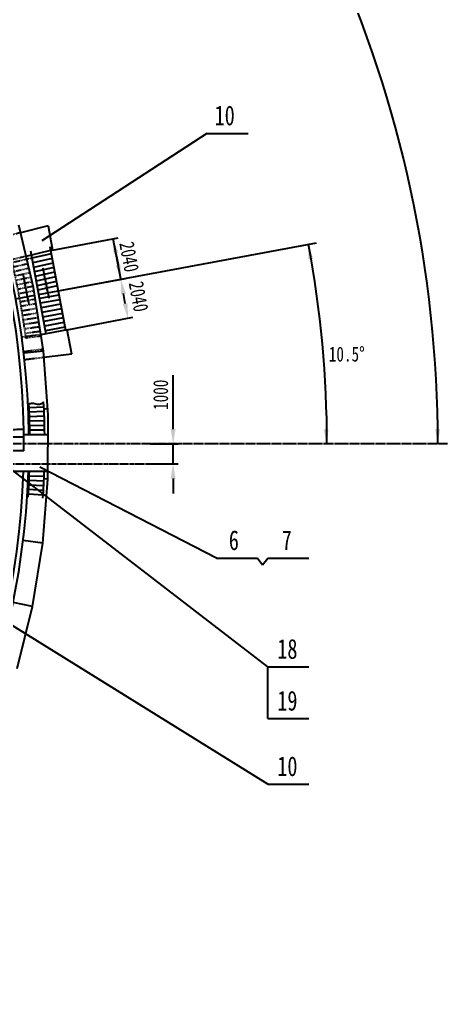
# Model space of a CAD drawing. Header units: inches. Extents: x 8 to 1207, y 9 to 860.
# Drawn here: x 504.7 to 591.1, y 174.7 to 373.2 of the extents above; entities that cross this region are included whole.
import ezdxf

# ---------------------------------------------------------------- set-up
doc = ezdxf.new("R2010")
doc.units = ezdxf.units.IN
doc.header["$MEASUREMENT"] = 0
doc.linetypes.add('HIDDEN', pattern=[0.375, 0.25, -0.125])
doc.linetypes.add('LICENT1', pattern=[0.59, 0.5, -0.03, 0.03, -0.03])
for name, color, linetype in [('1', 2, 'Continuous'), ('2', 1, 'Continuous'), ('3', 3, 'LICENT1')]:
    doc.layers.add(name, color=color, linetype=linetype)
doc.styles.add('HZ', font='NSimSun.ttf', dxfattribs={"width": 0.75})

msp = doc.modelspace()

# ---------------------------------------------------------------- linework, layer by layer
at = {"layer": '1', "linetype": 'Continuous'}
for p, q in [((542.5, 350.22), (509.18, 328.52)), ((542.5, 350.22), (550.81, 350.22)), ((508.52, 317.67), (564.61, 328.07)), ((511.34, 326.63), (524.58, 329.08)), ((525.09, 320.83), (523.6, 328.9)), ((524.14, 325.95), (524.56, 323.7)), ((512.85, 318.47), (526.09, 320.93)), ((526.02, 315.83), (525.64, 317.88)), ((514.29, 310.52), (527.55, 313.06)), ((535.68, 290.47), (535.68, 301.34)), ((554.79, 218.76), (443.01, 288.15)), ((531.07, 287.47), (536.68, 287.47)), ((535.68, 283.47), (535.68, 287.47)), ((554.79, 242.46), (501.55, 283.47)), ((544.42, 264.42), (508.79, 282.77)), ((531.07, 283.47), (536.68, 283.47)), ((535.68, 280.47), (535.68, 277.47)), ((544.42, 264.42), (552.73, 264.42)), ((552.73, 264.42), (553.7, 263.05)), ((553.7, 263.05), (554.79, 264.42)), ((554.79, 264.42), (563.11, 264.42)), ((554.79, 232.01), (554.79, 242.46)), ((554.79, 242.46), (563.11, 242.46)), ((554.79, 232.01), (563.11, 232.01)), ((554.79, 218.76), (563.11, 218.76))]:
    msp.add_line(p, q, dxfattribs=at)
at = {"layer": '1', "linetype": 'HIDDEN', "ltscale": 0.15}
for p, q in [((504.89, 330.15), (501.08, 329.18)), ((505.96, 325.36), (502.24, 324.49)), ((507.16, 325), (503.19, 324.08)), ((506.37, 323.86), (503.4, 323.19)), ((506.59, 322.95), (503.59, 322.29)), ((506.8, 322.04), (503.79, 321.39)), ((507.02, 321.13), (503.98, 320.5)), ((507.23, 320.22), (504.16, 319.6)), ((507.45, 319.31), (504.34, 318.7)), ((507.61, 318.39), (504.52, 317.8)), ((507.87, 316.7), (504.82, 316.15)), ((508.01, 315.79), (504.98, 315.27)), ((508.16, 314.83), (505.14, 314.32)), ((508.3, 313.9), (505.29, 313.41)), ((508.45, 312.98), (505.44, 312.51)), ((508.59, 312.06), (505.58, 311.6)), ((508.73, 311.13), (505.71, 310.69)), ((508.87, 310.21), (505.84, 309.79)), ((508.98, 309.54), (505.11, 309.02)), ((509.02, 309.26), (505.97, 308.86)), ((509.43, 306.61), (505.57, 306.08)), ((509.51, 304.92), (505.61, 304.46))]:
    msp.add_line(p, q, dxfattribs=at)
at = {"layer": '1', "linetype": 'Continuous'}
for centre, radius, start, end in [((345.57, 287.47), 243.57, 0, 48.5074), ((345.53, 287.47), 221.22, 0, 10.4985), ((670.65, 350.66), 167.78, 189.8322, 192.0485), ((670.15, 351.97), 163.36, 190.184, 192.3949)]:
    msp.add_arc(centre, radius, start, end, dxfattribs=at)
at = {"layer": '1', "linetype": 'HIDDEN', "ltscale": 0.15}
msp.add_arc((345.56, 287.47), 161.83, 7.5946, 13.2927, dxfattribs=at)
at = {"layer": '1', "linetype": 'Continuous'}
msp.add_open_spline([(506.52, 295.54), (506.77, 295.65), (507.32, 295.85), (508.17, 295.43), (509.01, 295.53), (509.37, 295.82), (509.54, 295.99)], degree=3, knots=[0.151429, 0.151429, 0.151429, 0.151429, 0.91756, 1.889058, 2.804945, 3.275316, 3.275316, 3.275316, 3.275316], dxfattribs=at)
for points in [[(524.64, 326.04), (523.65, 325.86), (523.6, 328.9)], [(563.96, 324.88), (562.97, 324.74), (563.04, 327.78)], [(525.05, 323.79), (524.07, 323.61), (525.11, 320.75)], [(505.43, 318.97), (506.41, 319.17), (505.34, 322.01)], [(510.48, 319.95), (509.5, 319.74), (510.59, 316.91)], [(526.15, 317.89), (525.16, 317.71), (525.11, 320.75)], [(526.51, 315.92), (525.53, 315.74), (526.56, 312.88)], [(535.18, 290.47), (536.18, 290.47), (535.68, 287.47)], [(567.06, 290.49), (566.07, 290.43), (566.74, 287.47)], [(589.61, 290.47), (588.61, 290.47), (589.14, 287.47)], [(535.18, 280.47), (536.18, 280.47), (535.68, 283.47)]]:
    msp.add_solid(points, dxfattribs=at)
at = {"layer": '2', "linetype": 'Continuous'}
for p, q in [((507.51, 319.05), (504.53, 331.66)), ((510.42, 331.56), (504.89, 330.15)), ((510.42, 331.56), (511.34, 326.63)), ((510.95, 326.53), (505.96, 325.36)), ((506.89, 326.46), (510, 309.73)), ((511.07, 325.87), (507.16, 325)), ((510.79, 327.38), (513.93, 310.46)), ((511.34, 326.63), (510.95, 326.53)), ((511.24, 324.95), (507.34, 324.08)), ((511.41, 324.02), (507.51, 323.15)), ((511.59, 323.1), (507.68, 322.23)), ((511.76, 322.17), (507.85, 321.3)), ((511.93, 321.25), (508.02, 320.38)), ((512.1, 320.32), (508.19, 319.45)), ((509.49, 306.25), (507.51, 319.05)), ((512.27, 319.4), (508.36, 318.53)), ((508.52, 317.67), (512.46, 318.41)), ((503.86, 316.79), (507.74, 317.52)), ((512.62, 317.55), (508.68, 316.84)), ((512.79, 316.62), (508.84, 315.94)), ((512.96, 315.7), (509.02, 314.97)), ((513.13, 314.78), (509.2, 314.05)), ((513.33, 313.86), (509.37, 313.12)), ((513.47, 312.93), (509.54, 312.2)), ((513.64, 312), (509.71, 311.27)), ((514.29, 310.52), (508.98, 309.54)), ((513.81, 311.08), (509.88, 310.35)), ((515.2, 305.59), (514.29, 310.52)), ((509.49, 306.25), (505.51, 305.79)), ((510.45, 293.33), (509.49, 306.25)), ((515.2, 305.59), (509.58, 304.93)), ((506.59, 294.86), (509.58, 295)), ((506.63, 293.95), (509.62, 294.07)), ((510.41, 294.56), (509.6, 294.53)), ((506.66, 293.04), (509.66, 293.14)), ((506.69, 292.13), (509.69, 292.22)), ((510.41, 280.37), (510.45, 293.33)), ((506.72, 291.22), (509.71, 291.29)), ((506.74, 290.31), (509.73, 290.36)), ((505.55, 288.87), (444.79, 288.87)), ((505.55, 289.4), (510.44, 289.4)), ((505.55, 286.07), (444.94, 286.07)), ((499.46, 281.97), (510.41, 281.97)), ((506.59, 280.15), (509.59, 280.01)), ((506.63, 281.06), (509.63, 280.94)), ((509.34, 267.46), (510.41, 280.37)), ((510.41, 280.37), (509.6, 280.41)), ((506.5, 278.33), (509.49, 278.16)), ((506.55, 279.24), (509.54, 279.09)), ((506.45, 277.42), (509.44, 277.23)), ((509.34, 267.46), (505.37, 267.95)), ((507.27, 254.67), (509.34, 267.46)), ((507.27, 254.67), (503.35, 255.47)), ((504.19, 242.09), (507.27, 254.67))]:
    msp.add_line(p, q, dxfattribs=at)
for centre, radius, start, end in [((345.56, 287.47), 161, 0.6871, 178.0423), ((345.56, 287.47), 160, 359.4987, 178.0301), ((345.56, 287.47), 164.2, 0.6737, 2.9733), ((345.57, 287.47), 161.19, 0.6863, 2.8774), ((345.56, 287.47), 161, 179.2882, 358.0423), ((345.56, 287.47), 160, 179.2838, 358.0301), ((345.57, 287.47), 161.19, 356.1745, 358.0446), ((345.56, 287.47), 164.2, 356.1793, 358.0805)]:
    msp.add_arc(centre, radius, start, end, dxfattribs=at)
at = {"layer": '3'}
msp.add_line((498.53, 290.33), (505.53, 290.46), dxfattribs=at)
at = {"layer": '3', "ltscale": 1.5}
for p, q in [((591.06, 287.47), (118.72, 287.47)), ((495.5, 283.47), (531.07, 283.47))]:
    msp.add_line(p, q, dxfattribs=at)

# ---------------------------------------------------------------- texts
at = {"layer": '1', "linetype": 'Continuous', "style": 'HZ', "width": 0.75}
for s, height, p in [('10', 4, (544.05, 351.84)), ('10.5\\M+5A1E3', 3, (567.12, 304.13)), ('6', 4, (546.93, 266.04)), ('7', 4, (557.62, 266.04)), ('18', 4, (556.71, 244.08)), ('19', 4, (556.71, 233.62)), ('10', 4, (556.71, 220.38))]:
    msp.add_text(s, height=height, dxfattribs=at).set_placement(p)
msp.add_text('2040', height=3, rotation=280.5, dxfattribs=at).set_placement((526.7, 319.98))
at = {"layer": '1', "linetype": 'Continuous', "char_height": 3, "attachment_point": 5, "style": 'HZ'}
for s, insert, rotation in [('\\A1;2040', (526.81, 325.28), 280.5), ('\\A1;1000', (533.18, 297.41), 90)]:
    msp.add_mtext(s, dxfattribs=dict(at, insert=insert, rotation=rotation))

doc.saveas('drawing.dxf')
